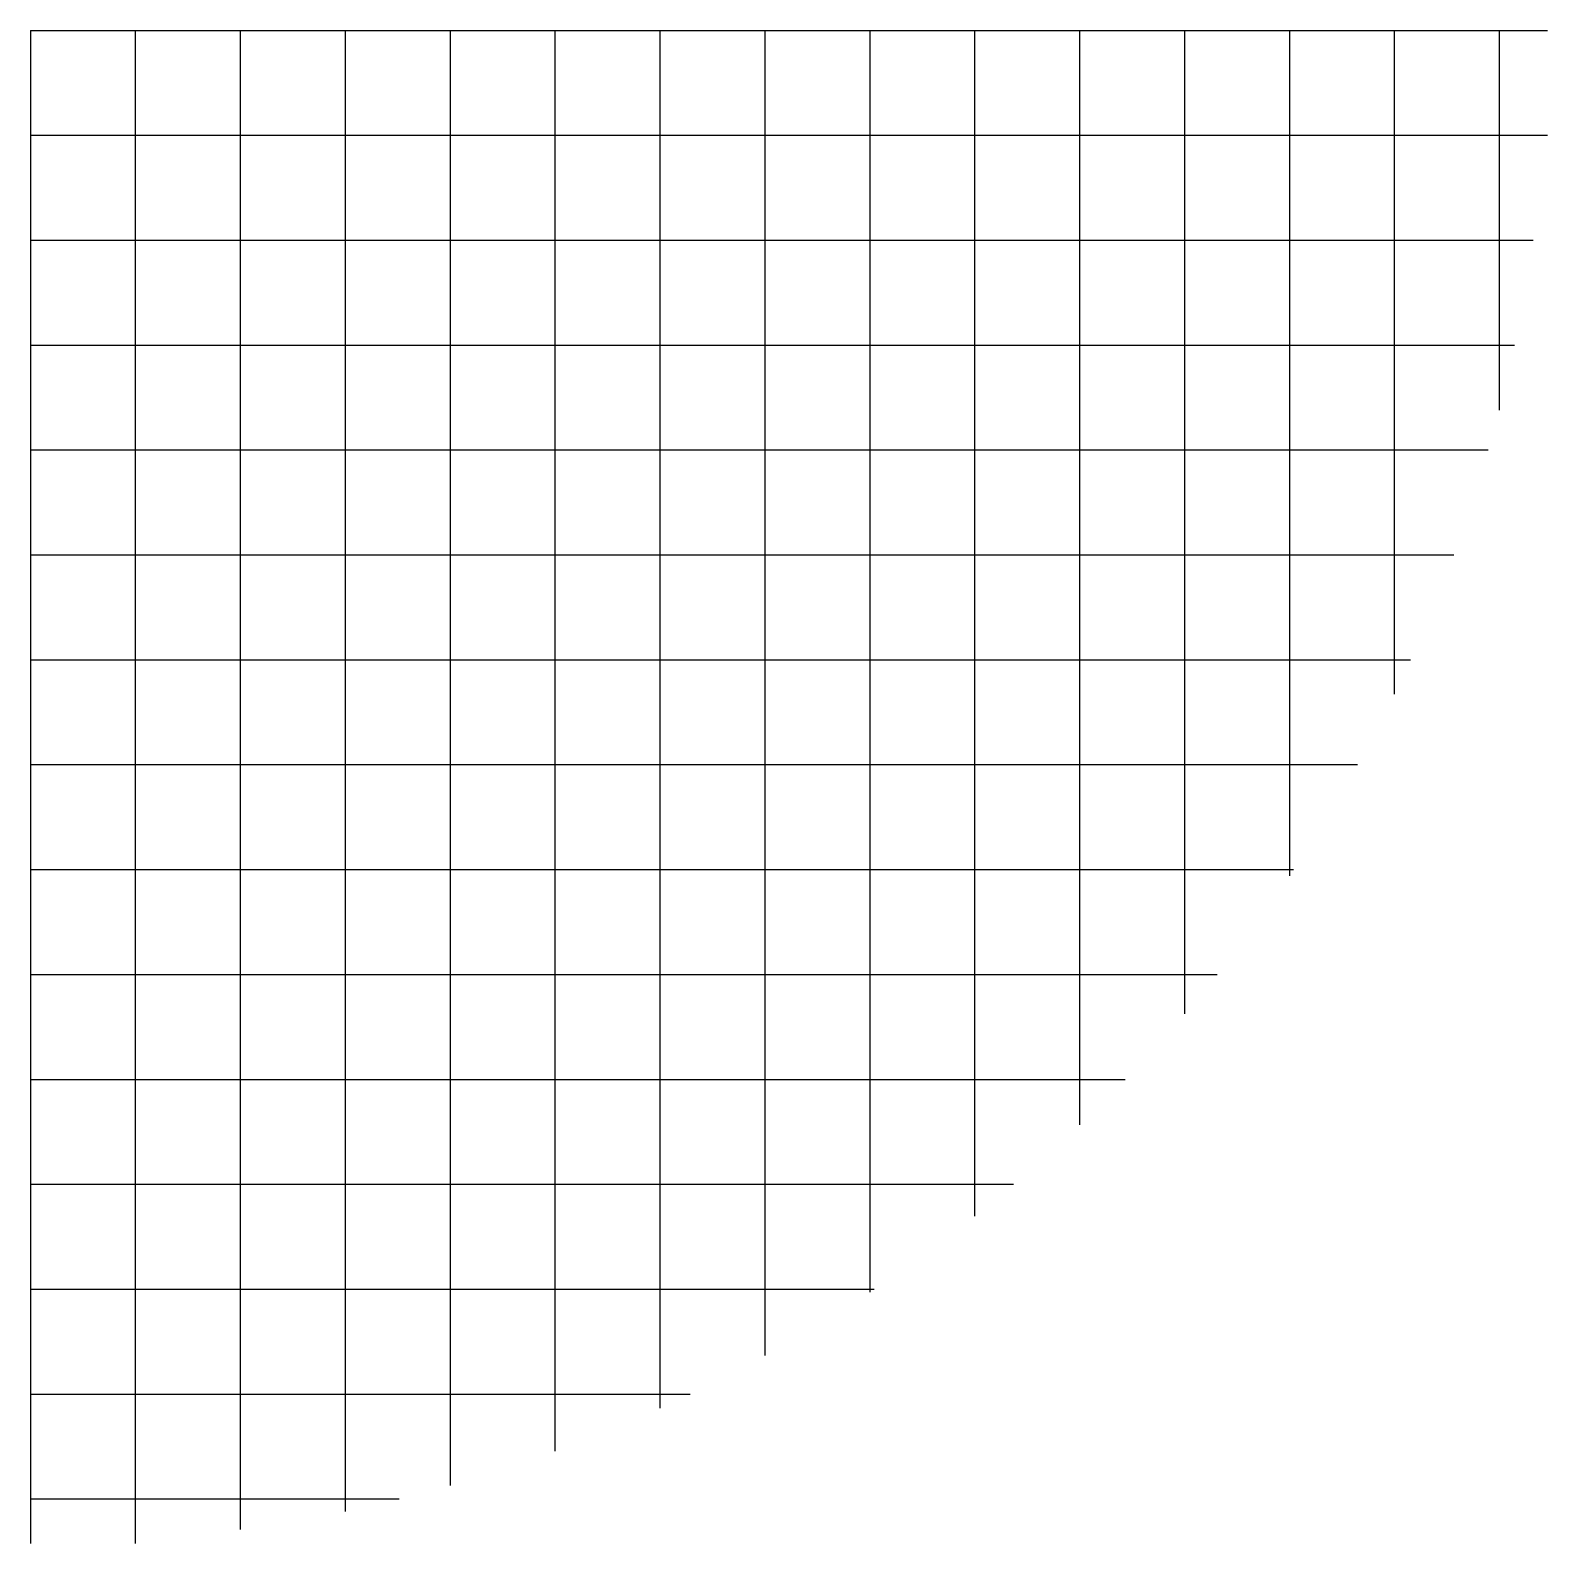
# Model space of a CAD drawing. Extents: x 1437 to 2305, y -757 to 108.
import ezdxf

# ---------------------------------------------------------------- set-up
doc = ezdxf.new("R2010")
doc.units = 0
doc.header["$LTSCALE"] = 10
doc.layers.get('0').update_dxf_attribs({"linetype": 'CONTINUOUS'})

msp = doc.modelspace()

# ---------------------------------------------------------------- linework, layer by layer
for p, q in [((1437.27, 108.17), (1437.27, -757.41)), ((1437.27, 108.17), (2304.99, 108.17)), ((1497.27, 108.17), (1497.27, -757.41)), ((1557.27, 108.17), (1557.27, -749.35)), ((1617.27, 108.17), (1617.27, -738.94)), ((1677.27, 108.17), (1677.27, -724.09)), ((1737.27, 108.17), (1737.27, -704.55)), ((1797.27, 108.17), (1797.27, -679.98)), ((1857.27, 108.17), (1857.27, -649.87)), ((1917.27, 108.17), (1917.27, -613.56)), ((1977.27, 108.17), (1977.27, -570.02)), ((2037.27, 108.17), (2037.27, -517.77)), ((2097.27, 108.17), (2097.27, -454.38)), ((2157.27, 108.17), (2157.27, -375.48)), ((2217.27, 108.17), (2217.27, -271.53)), ((2277.27, 108.17), (2277.27, -109.16)), ((1437.27, 48.17), (2304.99, 48.17)), ((1437.27, -11.83), (2296.63, -11.83)), ((1437.27, -71.83), (2286.07, -71.83)), ((1437.27, -131.83), (2271.06, -131.83)), ((1437.27, -191.83), (2251.34, -191.83)), ((1437.27, -251.83), (2226.58, -251.83)), ((1437.27, -311.83), (2196.27, -311.83)), ((1437.27, -371.83), (2159.71, -371.83)), ((1437.27, -431.83), (2115.9, -431.83)), ((1437.27, -491.83), (2063.29, -491.83)), ((1437.27, -551.83), (1999.44, -551.83)), ((1437.27, -611.83), (1919.86, -611.83)), ((1437.27, -671.83), (1814.68, -671.83)), ((1437.27, -731.83), (1648.28, -731.83))]:
    msp.add_line(p, q)

doc.saveas('drawing.dxf')
